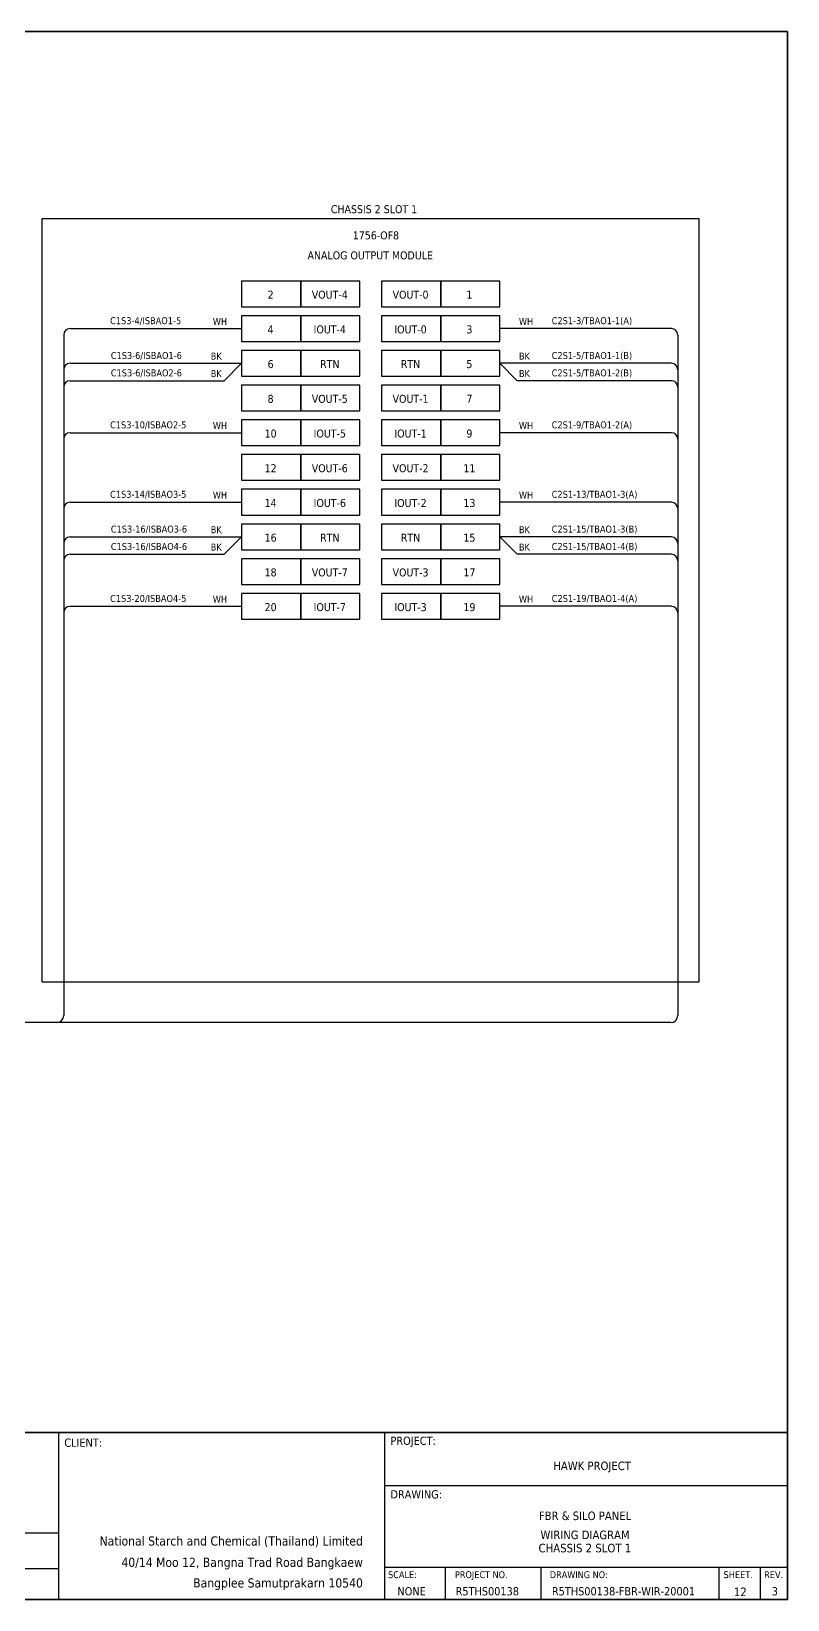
# Model space of a CAD drawing. Header units: millimetres. Extents: x 0 to 1792788, y -13 to 262234.
# Drawn here: x 520630 to 553773, y 92247 to 160934 of the extents above; entities that cross this region are included whole.
import ezdxf
from ezdxf.enums import TextEntityAlignment as Align

# ---------------------------------------------------------------- set-up
doc = ezdxf.new("R2010")
doc.units = ezdxf.units.MM
for name, color, linetype, lineweight in [('ASHADE', 7, 'Continuous', 25), ('GT_1', 9, 'Continuous', 25), ('HELPPOINT', 7, 'Continuous', 25), ('IE-EQUIP', 253, 'Continuous', 25), ('MEMBER', 7, 'Continuous', 25), ('TITLE_BOX', 7, 'Continuous', 25)]:
    doc.layers.add(name, color=color, linetype=linetype, lineweight=lineweight)
doc.styles.add('Tahoma', font='')
doc.styles.get('Tahoma').set_extended_font_data('Tahoma')

# ---------------------------------------------------------------- blocks, each defined once
blk = doc.blocks.new('TPA')
at = {"color": 4, "ltscale": 25.4}
for p, q in [((14388070, 12751057), (14388070, 12749437)), ((14392840, 12751057), (14392840, 12749437))]:
    blk.add_line(p, q, dxfattribs=at)
at = {"color": 4, "ltscale": 12.7}
for p, q in [((14401704, 12751057), (14401704, 12749437)), ((14401704, 12751057), (14401704, 12749437)), ((14403758, 12751057), (14403758, 12749437)), ((14403758, 12751057), (14403758, 12749437))]:
    blk.add_line(p, q, dxfattribs=at)
at = {"layer": 'GT_1', "color": 4, "ltscale": 25.4}
for p, q in [((14368833, 12749437), (14368833, 12757755)), ((14385061, 12749437), (14385061, 12757755)), ((14385061, 12749437), (14385061, 12757755)), ((14385061, 12749437), (14385061, 12757755)), ((14368833, 12752737), (14346116, 12752737)), ((14368833, 12750964), (14346116, 12750964)), ((14385061, 12751057), (14405128, 12751057))]:
    blk.add_line(p, q, dxfattribs=at)
at = {"layer": 'HELPPOINT', "color": 4, "lineweight": 35, "ltscale": 25.4}
for p, q in [((14292753, 12827491), (14405128, 12827491)), ((14292753, 12827491), (14405128, 12827491)), ((14405128, 12827491), (14405128, 12749437)), ((14405128, 12827491), (14405128, 12749437)), ((14405128, 12749437), (14292753, 12749437)), ((14405128, 12749437), (14292753, 12749437))]:
    blk.add_line(p, q, dxfattribs=at)
at = {"layer": 'HELPPOINT', "color": 4, "ltscale": 25.4}
for p, q in [((14385061, 12755112), (14405128, 12755112)), ((14385061, 12755112), (14405128, 12755112)), ((14385061, 12751057), (14405128, 12751057))]:
    blk.add_line(p, q, dxfattribs=at)
at = {"layer": 'MEMBER', "color": 4, "lineweight": 35, "ltscale": 25.4}
blk.add_line((14292753, 12757755), (14405128, 12757755), dxfattribs=at)
blk.add_line((14292753, 12757755), (14405128, 12757755), dxfattribs=at)
at = {"layer": 'MEMBER', "color": 4, "ltscale": 25.4}
for p, q in [((14385061, 12755112), (14405128, 12755112)), ((14385061, 12755112), (14405128, 12755112)), ((14385061, 12751057), (14405128, 12751057)), ((14385061, 12751057), (14405128, 12751057))]:
    blk.add_line(p, q, dxfattribs=at)
at = {"color": 4, "style": 'Tahoma'}
for s, p in [('HAWK PROJECT', (14395390, 12756097)), ('FBR & SILO PANEL', (14395038, 12753610)), ('WIRING DIAGRAM', (14395038, 12752660))]:
    blk.add_text(s, height=424.08, dxfattribs=at).set_placement(p, align=Align.MIDDLE_CENTER)
at = {"layer": 'GT_1', "color": 4, "style": 'Tahoma'}
for s, p in [('CLIENT:', (14369105, 12757043)), ('PROJECT:', (14385347, 12757139)), ('DRAWING:', (14385347, 12754472))]:
    blk.add_text(s, height=411.3, dxfattribs=at).set_placement(p)
at = {"layer": 'MEMBER', "color": 4, "style": 'Tahoma'}
for s, height, p in [('SCALE:', 342.8, (14385231, 12750507)), ('PROJECT NO.', 342.77, (14388558, 12750507)), ('DRAWING NO:', 342.77, (14393283, 12750507)), ('SHEET.', 346.5, (14401935, 12750507)), ('REV.', 346.5, (14403954, 12750507)), ('NONE', 410.8, (14385694, 12749649)), ('R5THS00138', 410.8, (14388593, 12749649)), ('R5THS00138-FBR-WIR-20001', 410.83, (14393388, 12749649))]:
    blk.add_text(s, height=height, dxfattribs=at).set_placement(p)
blk.add_text('3', height=411, dxfattribs=at).set_placement((14404490, 12749649), align=Align.CENTER)
at = {"layer": 'TITLE_BOX', "color": 7, "style": 'Tahoma'}
for s, p in [('National Starch and Chemical (Thailand) Limited', (14383976, 12752129)), ('40/14 Moo 12, Bangna Trad Road Bangkaew', (14383976, 12751067)), ('Bangplee Samutprakarn 10540', (14383976, 12750041))]:
    blk.add_text(s, height=457.2, dxfattribs=at).set_placement(p, align=Align.RIGHT)

msp = doc.modelspace()

# ---------------------------------------------------------------- linework, layer by layer
at = {"color": 6, "ltscale": 25.4}
for p, q in [((522328, 147916), (529843, 147916)), ((522047, 147635), (522047, 117826)), ((522328, 146396), (529843, 146396)), ((529843, 146396), (529081, 145634)), ((522328, 145634), (529081, 145634)), ((522328, 143355), (529843, 143355)), ((522328, 140313), (529843, 140313)), ((522328, 138793), (529843, 138793)), ((529843, 138793), (529081, 138031)), ((522328, 138031), (529081, 138031)), ((522328, 135752), (529843, 135752))]:
    msp.add_line(p, q, dxfattribs=at)
at = {"color": 4, "ltscale": 25.4}
for p, q in [((548676, 147916), (541162, 147916)), ((548958, 147635), (548958, 117826)), ((548676, 143355), (541162, 143355)), ((548676, 140313), (541162, 140313)), ((548676, 135752), (541162, 135752)), ((548653, 117521), (517713, 117521))]:
    msp.add_line(p, q, dxfattribs=at)
at = {"color": 7, "ltscale": 25.4}
for p, q in [((548676, 146396), (541162, 146396)), ((541162, 146396), (541924, 145634)), ((548676, 145634), (541924, 145634)), ((548676, 138793), (541162, 138793)), ((541162, 138793), (541924, 138031)), ((548676, 138031), (541924, 138031))]:
    msp.add_line(p, q, dxfattribs=at)
at = {"color": 6, "ltscale": 25.4}
for centre, radius, start, end in [((522328, 147635), 281, 90, 180), ((522328, 146115), 281, 90, 180), ((522328, 145353), 281, 90, 180), ((522328, 143074), 281, 90, 180), ((522328, 140032), 281, 90, 180), ((522328, 138512), 281, 90, 180), ((522328, 137750), 281, 90, 180), ((522328, 135470), 281, 90, 180), ((521743, 117826), 305, 270.00001, 0)]:
    msp.add_arc(centre, radius, start, end, dxfattribs=at)
at = {"color": 4, "ltscale": 25.4}
for centre, radius, start, end in [((548676, 147635), 281, 0, 90), ((548676, 143074), 281, 0, 90), ((548676, 140032), 281, 0, 90), ((548676, 135470), 281, 0, 90), ((548653, 117826), 305, 270.00001, 0)]:
    msp.add_arc(centre, radius, start, end, dxfattribs=at)
at = {"color": 7, "ltscale": 25.4}
for centre in [(548676, 146115), (548676, 145353), (548676, 138512), (548676, 137750)]:
    msp.add_arc(centre, 281, 0, 90, dxfattribs=at)
at = {"layer": 'ASHADE', "color": 6, "linetype": 'Continuous', "ltscale": 4762.5}
for p, q in [((521108, 152738), (549897, 152738)), ((521108, 119309), (521108, 152738)), ((549897, 119309), (549897, 152738)), ((521108, 119309), (549897, 119309))]:
    msp.add_line(p, q, dxfattribs=at)
at = {"layer": 'IE-EQUIP', "linetype": 'Continuous', "ltscale": 25.4}
for points in [[(529843, 148875), (532436, 148875), (532436, 149999), (529843, 149999)], [(532436, 148875), (535030, 148875), (535030, 149999), (532436, 149999)], [(535975, 148875), (538568, 148875), (538568, 149999), (535975, 149999)], [(538568, 148875), (541162, 148875), (541162, 149999), (538568, 149999)], [(529843, 147354), (532436, 147354), (532436, 148479), (529843, 148479)], [(532436, 147354), (535030, 147354), (535030, 148479), (532436, 148479)], [(535975, 147354), (538568, 147354), (538568, 148479), (535975, 148479)], [(538568, 147354), (541162, 147354), (541162, 148479), (538568, 148479)], [(529843, 145834), (532436, 145834), (532436, 146958), (529843, 146958)], [(532436, 145834), (535030, 145834), (535030, 146958), (532436, 146958)], [(535975, 145834), (538568, 145834), (538568, 146958), (535975, 146958)], [(538568, 145834), (541162, 145834), (541162, 146958), (538568, 146958)], [(529843, 144313), (532436, 144313), (532436, 145437), (529843, 145437)], [(532436, 144313), (535030, 144313), (535030, 145437), (532436, 145437)], [(535975, 144313), (538568, 144313), (538568, 145437), (535975, 145437)], [(538568, 144313), (541162, 144313), (541162, 145437), (538568, 145437)], [(529843, 142792), (532436, 142792), (532436, 143917), (529843, 143917)], [(532436, 142792), (535030, 142792), (535030, 143917), (532436, 143917)], [(535975, 142792), (538568, 142792), (538568, 143917), (535975, 143917)], [(538568, 142792), (541162, 142792), (541162, 143917), (538568, 143917)], [(529843, 141272), (532436, 141272), (532436, 142396), (529843, 142396)], [(532436, 141272), (535030, 141272), (535030, 142396), (532436, 142396)], [(535975, 141272), (538568, 141272), (538568, 142396), (535975, 142396)], [(538568, 141272), (541162, 141272), (541162, 142396), (538568, 142396)], [(529843, 139751), (532436, 139751), (532436, 140876), (529843, 140876)], [(532436, 139751), (535030, 139751), (535030, 140876), (532436, 140876)], [(535975, 139751), (538568, 139751), (538568, 140876), (535975, 140876)], [(538568, 139751), (541162, 139751), (541162, 140876), (538568, 140876)], [(529843, 138231), (532436, 138231), (532436, 139355), (529843, 139355)], [(532436, 138231), (535030, 138231), (535030, 139355), (532436, 139355)], [(535975, 138231), (538568, 138231), (538568, 139355), (535975, 139355)], [(538568, 138231), (541162, 138231), (541162, 139355), (538568, 139355)], [(529843, 136710), (532436, 136710), (532436, 137834), (529843, 137834)], [(532436, 136710), (535030, 136710), (535030, 137834), (532436, 137834)], [(535975, 136710), (538568, 136710), (538568, 137834), (535975, 137834)], [(538568, 136710), (541162, 136710), (541162, 137834), (538568, 137834)], [(529843, 135189), (532436, 135189), (532436, 136314), (529843, 136314)], [(532436, 135189), (535030, 135189), (535030, 136314), (532436, 136314)], [(535975, 135189), (538568, 135189), (538568, 136314), (535975, 136314)], [(538568, 135189), (541162, 135189), (541162, 136314), (538568, 136314)]]:
    msp.add_lwpolyline(points, close=True, dxfattribs=at)

# ---------------------------------------------------------------- block references
at = {"xscale": 0.8800000000046566, "yscale": 0.8800000000046566, "zscale": 0.8800000000046566}
msp.add_blockref('TPA', (-12122739, -11127258), dxfattribs=at)

# ---------------------------------------------------------------- texts
at = {"color": 2, "style": 'Tahoma'}
for s, height, p in [('CHASSIS 2 SLOT 1', 350.52, (535646, 153145)), ('1756-OF8', 350.5, (535731, 151999)), ('ANALOG OUTPUT MODULE', 350.52, (535479, 151123)), ('2', 351, (531115, 149402)), ('VOUT-4', 350.5, (533708, 149402)), ('VOUT-0', 350.5, (537247, 149402)), ('1', 351, (539828, 149402)), ('4', 351, (531115, 147881)), ('IOUT-4', 350.5, (533708, 147881)), ('IOUT-0', 350.5, (537247, 147881)), ('3', 351, (539828, 147881)), ('6', 351, (531115, 146361)), ('RTN', 350.5, (533708, 146361)), ('RTN', 350.5, (537247, 146361)), ('5', 351, (539828, 146361)), ('8', 351, (531115, 144840)), ('VOUT-5', 350.5, (533708, 144840)), ('VOUT-1', 350.5, (537247, 144840)), ('7', 351, (539828, 144840)), ('10', 350.5, (531115, 143320)), ('IOUT-5', 350.5, (533708, 143320)), ('IOUT-1', 350.5, (537247, 143320)), ('9', 351, (539828, 143320)), ('12', 350.5, (531115, 141799)), ('VOUT-6', 350.5, (533708, 141799)), ('VOUT-2', 350.5, (537247, 141799)), ('11', 350.5, (539828, 141799)), ('14', 350.5, (531115, 140278)), ('IOUT-6', 350.5, (533708, 140278)), ('IOUT-2', 350.5, (537247, 140278)), ('13', 350.5, (539828, 140278)), ('16', 350.5, (531115, 138758)), ('RTN', 350.5, (533708, 138758)), ('RTN', 350.5, (537247, 138758)), ('15', 350.5, (539828, 138758)), ('18', 350.5, (531115, 137237)), ('VOUT-7', 350.5, (533708, 137237)), ('VOUT-3', 350.5, (537247, 137237)), ('17', 350.5, (539828, 137237)), ('20', 350.5, (531115, 135717)), ('IOUT-7', 350.5, (533708, 135717)), ('IOUT-3', 350.5, (537247, 135717)), ('19', 350.5, (539828, 135717))]:
    msp.add_text(s, height=height, dxfattribs=at).set_placement(p, align=Align.MIDDLE_CENTER)
at = {"color": 6, "style": 'Tahoma'}
for s, p in [('C1S3-4/ISBAO1-5', (524082, 148109)), ('C1S3-6/ISBAO1-6', (524113, 146585)), ('C1S3-6/ISBAO2-6', (524113, 145823)), ('C1S3-10/ISBAO2-5', (524082, 143547)), ('C1S3-14/ISBAO3-5', (524082, 140506)), ('C1S3-16/ISBAO3-6', (524113, 138982)), ('C1S3-16/ISBAO4-6', (524113, 138220)), ('C1S3-20/ISBAO4-5', (524082, 135944))]:
    msp.add_text(s, height=304.8, dxfattribs=at).set_placement(p)
at = {"color": 4, "style": 'Tahoma'}
for s, p in [('WH', (528582, 148077)), ('WH', (541996, 148077)), ('C2S1-3/TBAO1-1(A)', (543434, 148109)), ('WH', (528582, 143516)), ('WH', (541996, 143516)), ('C2S1-9/TBAO1-2(A)', (543434, 143547)), ('C2S1-13/TBAO1-3(A)', (543434, 140506)), ('WH', (528582, 140474)), ('WH', (541996, 140474)), ('WH', (528582, 135913)), ('WH', (541996, 135913)), ('C2S1-19/TBAO1-4(A)', (543434, 135944))]:
    msp.add_text(s, height=304.8, dxfattribs=at).set_placement(p)
at = {"color": 7, "style": 'Tahoma'}
for s, p in [('BK', (528490, 146557)), ('BK', (541996, 146557)), ('C2S1-5/TBAO1-1(B)', (543434, 146585)), ('BK', (528490, 145795)), ('BK', (541996, 145795)), ('C2S1-5/TBAO1-2(B)', (543434, 145823)), ('BK', (528490, 138954)), ('BK', (541996, 138954)), ('C2S1-15/TBAO1-3(B)', (543434, 138982)), ('BK', (528490, 138192)), ('BK', (541996, 138192)), ('C2S1-15/TBAO1-4(B)', (543434, 138220))]:
    msp.add_text(s, height=304.8, dxfattribs=at).set_placement(p)
for s, height, p in [('CHASSIS 2 SLOT 1', 376.46, (544888, 94506)), ('12', 376.5, (551698, 92587))]:
    msp.add_text(s, height=height, dxfattribs=at).set_placement(p, align=Align.MIDDLE_CENTER)

doc.saveas('drawing.dxf')
